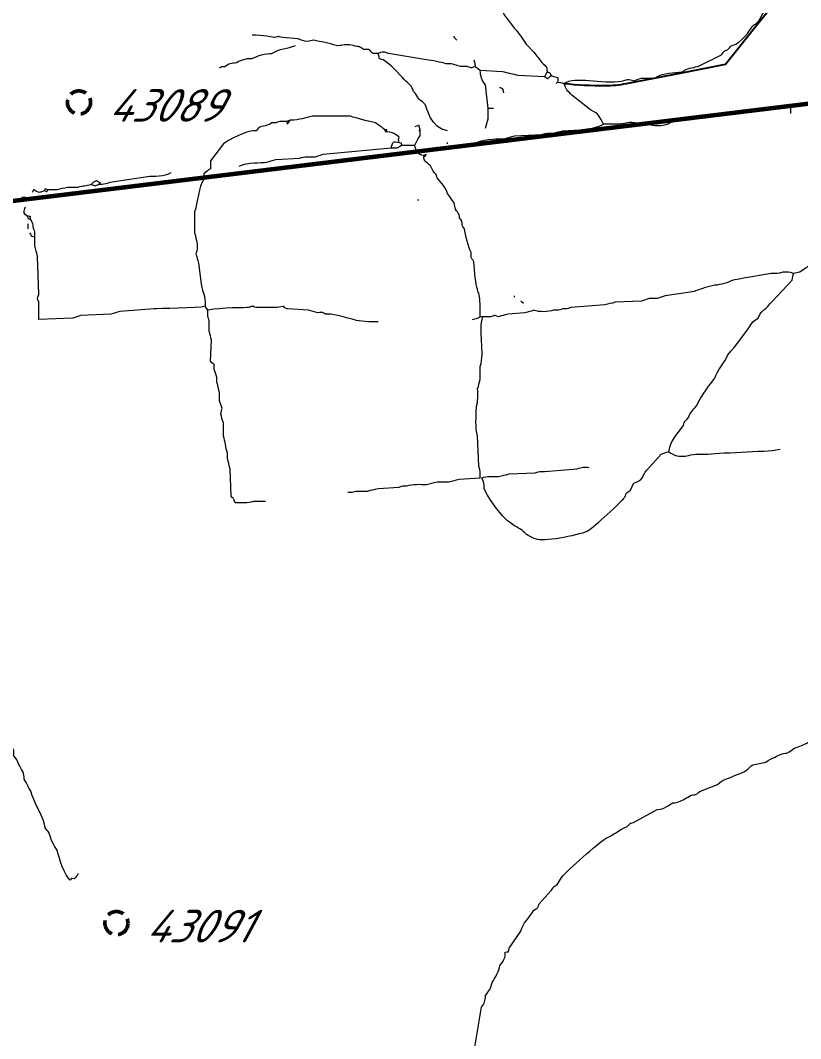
# Model space of a CAD drawing. Header units: centimetres. Extents: x -1591 to 2988, y -2086 to 1278.
# Drawn here: x 1667.7 to 1907.3, y -1788.9 to -1476.2 of the extents above; entities that cross this region are included whole.
import ezdxf

# ---------------------------------------------------------------- set-up
doc = ezdxf.new("R2010")
doc.units = ezdxf.units.CM
doc.header["$MEASUREMENT"] = 0
doc.linetypes.add('DASHED', pattern=[7, 5, -2, 0])
for name, color, linetype in [('layer 1', 7, 'Continuous'), ('Lines', 10, 'Continuous'), ('Свердловини', 90, 'Continuous')]:
    doc.layers.add(name, color=color, linetype=linetype)
doc.styles.add('style1', font='isocpeur_0.ttf', dxfattribs={"oblique": 15, "height": 10})

msp = doc.modelspace()

# ---------------------------------------------------------------- linework, layer by layer
at = {"layer": 'layer 1'}
msp.add_lwpolyline([(1834.649, -1495.577, 0.0251698), (1847.204, -1496.209, 0.0480475), (1853.77, -1495.577), (1870.814, -1492.263), (1884.217, -1489.657), (1893.122, -1478.495), (1900.001, -1469.872, 0.0579221), (1901.272, -1467.834, 0.0244152), (1903.449, -1462.585)], format="xyb", dxfattribs=at)
at = {"layer": 'layer 1', "lineweight": 20}
for points, knots in [([(1813.728, -1469.828), (1814.35, -1472.795), (1814.978, -1471.725), (1815.74, -1473.046), (1815.74, -1473.046), (1816.124, -1474.493), (1816.122, -1474.199), (1816.947, -1475.46), (1816.947, -1475.46), (1816.947, -1475.46), (1819.432, -1478.642), (1819.432, -1478.642), (1819.432, -1478.642), (1820.818, -1480.257), (1821.866, -1481.8), (1822.982, -1483.507), (1822.982, -1483.507), (1822.982, -1483.507), (1825.396, -1485.921), (1825.396, -1485.921), (1825.396, -1485.921), (1826.175, -1487.074), (1827.03, -1487.986), (1827.81, -1489.14), (1827.81, -1489.14), (1829.404, -1490.769), (1829.22, -1489.934), (1829.419, -1491.956), (1829.419, -1491.956), (1830.583, -1492.56), (1830.022, -1492), (1830.626, -1493.163), (1830.626, -1493.163), (1832.829, -1493.926), (1832.84, -1493.215), (1832.638, -1495.175), (1832.638, -1495.175), (1833.962, -1495.279), (1833.411, -1495.167), (1834.649, -1495.577), (1834.649, -1495.577), (1838.155, -1493.079), (1845.682, -1495.97), (1852.755, -1494.772), (1852.755, -1494.772), (1854.491, -1494.209), (1854.264, -1494.109), (1855.973, -1494.772), (1855.973, -1494.772), (1856.92, -1494.384), (1857.415, -1494.283), (1858.387, -1493.968), (1858.387, -1493.968), (1858.387, -1493.968), (1862.411, -1493.968), (1862.411, -1493.968), (1862.411, -1493.968), (1862.708, -1493.888), (1863.667, -1492.86), (1866.836, -1492.358), (1866.836, -1492.358), (1866.836, -1492.358), (1870.86, -1491.956), (1870.86, -1491.956), (1870.86, -1491.956), (1872.622, -1490.939), (1873.686, -1490.725), (1875.688, -1490.347), (1875.688, -1490.347), (1875.688, -1490.347), (1882.93, -1486.726), (1882.93, -1486.726), (1882.93, -1486.726), (1883.883, -1485.454), (1883.55, -1485.809), (1884.941, -1485.116), (1884.941, -1485.116), (1886.372, -1483.717), (1885.636, -1484.001), (1887.355, -1483.507), (1887.355, -1483.507), (1889.868, -1482.217), (1892.57, -1477.867), (1892.572, -1477.865), (1892.572, -1477.865), (1893.315, -1477.143), (1893.892, -1477.612), (1895.402, -1474.656), (1895.402, -1474.656), (1896.929, -1471.52), (1901.641, -1467.044), (1902.242, -1464.195)], [0, 0, 0, 0, 0.0416667, 0.0416667, 0.0416667, 0.0416667, 0.0833333, 0.0833333, 0.0833333, 0.0833333, 0.125, 0.125, 0.125, 0.125, 0.1666667, 0.1666667, 0.1666667, 0.1666667, 0.2083333, 0.2083333, 0.2083333, 0.2083333, 0.25, 0.25, 0.25, 0.25, 0.2916667, 0.2916667, 0.2916667, 0.2916667, 0.3333333, 0.3333333, 0.3333333, 0.3333333, 0.375, 0.375, 0.375, 0.375, 0.4166667, 0.4166667, 0.4166667, 0.4166667, 0.4583333, 0.4583333, 0.4583333, 0.4583333, 0.5, 0.5, 0.5, 0.5, 0.5416667, 0.5416667, 0.5416667, 0.5416667, 0.5833333, 0.5833333, 0.5833333, 0.5833333, 0.625, 0.625, 0.625, 0.625, 0.6666667, 0.6666667, 0.6666667, 0.6666667, 0.7083333, 0.7083333, 0.7083333, 0.7083333, 0.75, 0.75, 0.75, 0.75, 0.7916667, 0.7916667, 0.7916667, 0.7916667, 0.8333333, 0.8333333, 0.8333333, 0.8333333, 0.875, 0.875, 0.875, 0.875, 0.9166667, 0.9166667, 0.9166667, 0.9166667, 1, 1, 1, 1]), ([(1806.888, -1488.335), (1807.299, -1489.573), (1807.187, -1489.022), (1807.291, -1490.347), (1807.291, -1490.347), (1805.656, -1490.946), (1806.681, -1490.932), (1804.877, -1490.347), (1804.877, -1490.347), (1804.877, -1490.347), (1802.865, -1490.347), (1802.865, -1490.347), (1802.865, -1490.347), (1801.864, -1490.022), (1801.05, -1489.867), (1800.049, -1489.542), (1800.049, -1489.542), (1800.049, -1489.542), (1798.439, -1489.542), (1798.439, -1489.542), (1798.439, -1489.542), (1797.047, -1489.091), (1793.914, -1488.451), (1792.404, -1488.335), (1792.404, -1488.335), (1792.404, -1488.335), (1780.736, -1486.323), (1780.736, -1486.323), (1780.736, -1486.323), (1779.665, -1486.137), (1779.769, -1485.577), (1777.518, -1486.323), (1777.518, -1486.323), (1777.518, -1486.323), (1775.908, -1486.323), (1775.908, -1486.323), (1775.908, -1486.323), (1774.19, -1484.774), (1775.347, -1485.165), (1773.092, -1485.116), (1773.092, -1485.116), (1771.312, -1483.848), (1771.902, -1484.567), (1769.873, -1483.909), (1769.873, -1483.909), (1766.32, -1483.308), (1766.476, -1484.199), (1764.643, -1483.909), (1764.643, -1483.909), (1762.493, -1483.212), (1760.069, -1482.728), (1757.803, -1482.3), (1757.803, -1482.3), (1757, -1482.455), (1756.595, -1482.551), (1755.792, -1482.702), (1755.792, -1482.702), (1754.65, -1482.487), (1754.032, -1482.264), (1752.975, -1481.898), (1752.975, -1481.898), (1752.975, -1481.898), (1748.147, -1481.495), (1748.147, -1481.495), (1748.147, -1481.495), (1746.41, -1480.97), (1747.47, -1480.97), (1745.733, -1481.495), (1745.733, -1481.495), (1745.724, -1481.495), (1741.81, -1480.691), (1738.894, -1480.691)], [0, 0, 0, 0, 0.0526316, 0.0526316, 0.0526316, 0.0526316, 0.1052632, 0.1052632, 0.1052632, 0.1052632, 0.1578947, 0.1578947, 0.1578947, 0.1578947, 0.2105263, 0.2105263, 0.2105263, 0.2105263, 0.2631579, 0.2631579, 0.2631579, 0.2631579, 0.3157895, 0.3157895, 0.3157895, 0.3157895, 0.3684211, 0.3684211, 0.3684211, 0.3684211, 0.4210526, 0.4210526, 0.4210526, 0.4210526, 0.4736842, 0.4736842, 0.4736842, 0.4736842, 0.5263158, 0.5263158, 0.5263158, 0.5263158, 0.5789474, 0.5789474, 0.5789474, 0.5789474, 0.6315789, 0.6315789, 0.6315789, 0.631579, 0.6842105, 0.6842105, 0.6842105, 0.6842105, 0.7368421, 0.7368421, 0.7368421, 0.7368421, 0.7894737, 0.7894737, 0.7894737, 0.7894737, 0.8421053, 0.8421053, 0.8421053, 0.8421053, 0.8947368, 0.8947368, 0.8947368, 0.8947369, 1, 1, 1, 1]), ([(1728.835, -1490.749), (1729.703, -1490.375), (1728.944, -1490.347), (1730.444, -1490.347), (1730.444, -1490.347), (1731.819, -1489.368), (1732.325, -1489.273), (1734.065, -1489.14), (1734.065, -1489.14), (1735.648, -1488.227), (1735.649, -1488.463), (1737.284, -1487.933), (1737.284, -1487.933), (1737.284, -1487.933), (1738.894, -1487.933), (1738.894, -1487.933), (1738.894, -1487.933), (1740.548, -1486.978), (1742.901, -1486.368), (1744.929, -1486.323), (1744.929, -1486.323), (1747.133, -1484.753), (1749.698, -1484.923), (1752.171, -1483.909)], [0, 0, 0, 0, 0.1428571, 0.1428571, 0.1428571, 0.1428572, 0.2857143, 0.2857143, 0.2857143, 0.2857143, 0.4285714, 0.4285714, 0.4285714, 0.4285714, 0.5714286, 0.5714286, 0.5714286, 0.5714286, 0.7142857, 0.7142857, 0.7142857, 0.7142857, 1, 1, 1, 1]), ([(1798.842, -1510.061), (1793.625, -1509.547), (1792.418, -1502.651), (1792.002, -1502.014), (1792.002, -1502.014), (1791.057, -1501.144), (1790.966, -1501.065), (1789.99, -1500.405), (1789.99, -1500.405), (1789.377, -1499.145), (1789.436, -1499.162), (1788.381, -1497.991), (1788.381, -1497.991), (1787.851, -1496.149), (1787.011, -1495.817), (1785.564, -1494.37), (1785.564, -1494.37), (1784.007, -1492.482), (1780.863, -1489.346), (1779.127, -1488.335), (1779.127, -1488.335), (1777.425, -1487.792), (1778.254, -1488.452), (1777.518, -1486.323)], [0, 0, 0, 0, 0.1428571, 0.1428571, 0.1428571, 0.1428572, 0.2857143, 0.2857143, 0.2857143, 0.2857143, 0.4285714, 0.4285714, 0.4285714, 0.4285714, 0.5714286, 0.5714286, 0.5714286, 0.5714286, 0.7142857, 0.7142857, 0.7142857, 0.7142857, 1, 1, 1, 1]), ([(1829.419, -1491.956), (1829.208, -1492.363), (1828.826, -1493.158), (1828.614, -1493.565), (1828.614, -1493.565), (1828.614, -1493.565), (1820.568, -1493.163), (1820.568, -1493.163), (1820.568, -1493.163), (1818.989, -1492.651), (1817.382, -1492.489), (1815.74, -1491.956), (1815.74, -1491.956), (1815.74, -1491.956), (1808.9, -1491.554), (1808.9, -1491.554), (1808.9, -1491.554), (1808.17, -1491.089), (1807.996, -1490.942), (1807.291, -1490.347)], [0, 0, 0, 0, 0.1666667, 0.1666667, 0.1666667, 0.1666667, 0.3333333, 0.3333333, 0.3333333, 0.3333333, 0.5, 0.5, 0.5, 0.5, 0.6666667, 0.6666667, 0.6666667, 0.6666667, 1, 1, 1, 1]), ([(1812.923, -1503.221), (1812.923, -1503.221), (1811.314, -1503.221), (1811.314, -1503.221), (1811.314, -1503.221), (1811.314, -1503.221), (1810.509, -1495.979), (1810.509, -1495.979), (1810.509, -1495.979), (1809.39, -1494.456), (1808.943, -1493.519), (1808.9, -1491.554)], [0, 0, 0, 0, 0.25, 0.25, 0.25, 0.25, 0.5, 0.5, 0.5, 0.5, 1, 1, 1, 1]), ([(1867.239, -1506.842), (1867.239, -1506.842), (1867.239, -1507.647), (1867.239, -1507.647), (1867.239, -1507.647), (1863.867, -1510.049), (1857.965, -1507.014), (1853.962, -1507.647), (1853.962, -1507.647), (1851.837, -1508.336), (1849.109, -1508.049), (1846.72, -1508.049), (1846.72, -1508.049), (1845.469, -1505.613), (1845.584, -1505.114), (1842.696, -1503.624), (1842.696, -1503.624), (1842.696, -1503.624), (1837.063, -1499.198), (1837.063, -1499.198), (1837.063, -1499.198), (1835.659, -1497.763), (1835.142, -1497.43), (1834.649, -1495.577)], [0, 0, 0, 0, 0.1428571, 0.1428571, 0.1428571, 0.1428572, 0.2857143, 0.2857143, 0.2857143, 0.2857143, 0.4285714, 0.4285714, 0.4285714, 0.4285714, 0.5714286, 0.5714286, 0.5714286, 0.5714286, 0.7142857, 0.7142857, 0.7142857, 0.7142857, 1, 1, 1, 1]), ([(1810.509, -1509.256), (1810.834, -1508.255), (1810.989, -1507.442), (1811.314, -1506.44), (1811.314, -1506.44), (1811.314, -1506.44), (1811.314, -1503.221), (1811.314, -1503.221)], [0, 0, 0, 0, 0.3333333, 0.3333333, 0.3333333, 0.3333333, 1, 1, 1, 1]), ([(1779.529, -1509.659), (1779.917, -1510.685), (1779.308, -1510.076), (1780.334, -1510.463), (1780.334, -1510.463), (1779.947, -1509.438), (1780.556, -1510.046), (1779.529, -1509.659), (1779.529, -1509.659), (1778.388, -1508.758), (1777.854, -1508.548), (1776.713, -1507.647), (1776.713, -1507.647), (1774.68, -1507.263), (1771.057, -1506.28), (1769.069, -1505.635), (1769.069, -1505.635), (1769.069, -1505.635), (1757.401, -1505.635), (1757.401, -1505.635), (1757.401, -1505.635), (1754.876, -1506.035), (1753.647, -1506.842), (1750.561, -1506.842), (1750.561, -1506.842), (1750.561, -1506.842), (1749.354, -1507.245), (1749.354, -1507.245), (1749.354, -1507.245), (1749.354, -1507.245), (1747.343, -1507.245), (1747.343, -1507.245), (1747.343, -1507.245), (1745.922, -1507.705), (1746.511, -1507.613), (1744.929, -1507.647), (1744.929, -1507.647), (1742.687, -1509.244), (1741.778, -1507.898), (1740.101, -1510.061), (1740.101, -1510.061), (1740.101, -1510.061), (1739.296, -1510.061), (1739.296, -1510.061), (1739.296, -1510.061), (1737.378, -1510.208), (1731.518, -1512.788), (1730.042, -1514.084), (1730.042, -1514.084), (1730.042, -1514.084), (1726.019, -1519.315), (1726.019, -1519.315), (1726.019, -1519.315), (1726.019, -1519.315), (1726.019, -1521.729), (1726.019, -1521.729), (1726.019, -1521.729), (1725.038, -1522.384), (1724.95, -1522.468), (1724.007, -1523.338), (1724.007, -1523.338), (1724.007, -1523.338), (1724.007, -1524.948), (1724.007, -1524.948), (1724.007, -1524.948), (1722.391, -1527.216), (1722.111, -1532.169), (1721.191, -1535.006), (1721.191, -1535.006), (1721.191, -1535.006), (1721.191, -1541.443), (1721.191, -1541.443), (1721.191, -1541.443), (1721.596, -1542.693), (1721.59, -1543.413), (1721.995, -1544.662), (1721.995, -1544.662), (1721.995, -1546.404), (1722.191, -1546.34), (1721.593, -1547.881), (1721.593, -1547.881), (1722.049, -1549.056), (1722.007, -1549.493), (1722.398, -1550.697), (1722.398, -1550.697), (1722.398, -1550.697), (1723.202, -1557.134), (1723.202, -1557.134), (1723.202, -1557.134), (1723.756, -1560.274), (1724.409, -1560.145), (1724.409, -1563.974), (1724.409, -1563.974), (1722.247, -1564.676), (1709.774, -1564.612), (1708.718, -1564.779), (1708.718, -1564.779), (1708.718, -1564.779), (1698.258, -1565.584), (1698.258, -1565.584), (1698.258, -1565.584), (1697.256, -1565.908), (1696.442, -1566.064), (1695.441, -1566.388), (1695.441, -1566.388), (1695.441, -1566.388), (1686.187, -1566.791), (1686.187, -1566.791), (1686.187, -1566.791), (1685.382, -1567.069), (1684.579, -1567.316), (1683.773, -1567.595), (1683.773, -1567.595), (1683.773, -1567.595), (1673.313, -1567.998), (1673.313, -1567.998), (1673.313, -1567.998), (1673.313, -1567.998), (1673.313, -1562.767), (1673.313, -1562.767), (1673.313, -1562.767), (1672.787, -1561.03), (1672.787, -1562.09), (1673.313, -1560.353), (1673.313, -1560.353), (1673.313, -1560.353), (1672.91, -1548.685), (1672.91, -1548.685), (1672.91, -1548.685), (1672.378, -1545.314), (1672.106, -1547.684), (1672.106, -1542.65)], [0, 0, 0, 0, 0.0294118, 0.0294118, 0.0294118, 0.0294118, 0.0588235, 0.0588235, 0.0588235, 0.0588235, 0.0882353, 0.0882353, 0.0882353, 0.0882353, 0.1176471, 0.1176471, 0.1176471, 0.1176471, 0.1470588, 0.1470588, 0.1470588, 0.1470588, 0.1764706, 0.1764706, 0.1764706, 0.1764706, 0.2058824, 0.2058824, 0.2058824, 0.2058824, 0.2352941, 0.2352941, 0.2352941, 0.2352941, 0.2647059, 0.2647059, 0.2647059, 0.2647059, 0.2941176, 0.2941176, 0.2941176, 0.2941177, 0.3235294, 0.3235294, 0.3235294, 0.3235294, 0.3529412, 0.3529412, 0.3529412, 0.3529412, 0.3823529, 0.3823529, 0.3823529, 0.382353, 0.4117647, 0.4117647, 0.4117647, 0.4117647, 0.4411765, 0.4411765, 0.4411765, 0.4411765, 0.4705882, 0.4705882, 0.4705882, 0.4705882, 0.5, 0.5, 0.5, 0.5, 0.5294118, 0.5294118, 0.5294118, 0.5294118, 0.5588235, 0.5588235, 0.5588235, 0.5588235, 0.5882353, 0.5882353, 0.5882353, 0.5882353, 0.6176471, 0.6176471, 0.6176471, 0.6176471, 0.6470588, 0.6470588, 0.6470588, 0.6470588, 0.6764706, 0.6764706, 0.6764706, 0.6764706, 0.7058824, 0.7058824, 0.7058824, 0.7058824, 0.7352941, 0.7352941, 0.7352941, 0.7352941, 0.7647059, 0.7647059, 0.7647059, 0.7647059, 0.7941176, 0.7941176, 0.7941176, 0.7941177, 0.8235294, 0.8235294, 0.8235294, 0.8235294, 0.8529412, 0.8529412, 0.8529412, 0.8529412, 0.8823529, 0.8823529, 0.8823529, 0.882353, 0.9117647, 0.9117647, 0.9117647, 0.9117647, 0.9411765, 0.9411765, 0.9411765, 0.9411765, 1, 1, 1, 1]), ([(1734.87, -1520.924), (1737.596, -1519.628), (1741.311, -1520.035), (1743.319, -1519.717), (1743.319, -1519.717), (1744.32, -1519.393), (1745.134, -1519.237), (1746.136, -1518.913), (1746.136, -1518.913), (1746.136, -1518.913), (1753.378, -1518.51), (1753.378, -1518.51), (1753.378, -1518.51), (1755.212, -1517.916), (1756.185, -1518.108), (1758.206, -1518.108), (1758.206, -1518.108), (1759.011, -1517.829), (1759.814, -1517.582), (1760.62, -1517.303), (1760.62, -1517.303), (1760.62, -1517.303), (1781.541, -1515.292), (1781.541, -1515.292), (1781.541, -1515.292), (1782.134, -1513.231), (1782.132, -1513.271), (1783.955, -1513.682), (1783.955, -1513.682), (1784.981, -1514.07), (1784.372, -1513.461), (1784.76, -1514.487), (1784.76, -1514.487), (1784.76, -1514.487), (1788.783, -1514.487), (1788.783, -1514.487), (1788.783, -1514.487), (1789.406, -1513.274), (1789.554, -1512.812), (1790.393, -1511.67), (1790.393, -1511.67), (1790.476, -1510.616), (1790.435, -1510.317), (1790.393, -1509.659), (1790.393, -1509.659), (1789.806, -1507.865), (1790.632, -1508.428), (1788.783, -1508.854)], [0, 0, 0, 0, 0.0769231, 0.0769231, 0.0769231, 0.0769231, 0.1538462, 0.1538462, 0.1538462, 0.1538462, 0.2307692, 0.2307692, 0.2307692, 0.2307692, 0.3076923, 0.3076923, 0.3076923, 0.3076923, 0.3846154, 0.3846154, 0.3846154, 0.3846154, 0.4615385, 0.4615385, 0.4615385, 0.4615385, 0.5384615, 0.5384615, 0.5384615, 0.5384615, 0.6153846, 0.6153846, 0.6153846, 0.6153846, 0.6923077, 0.6923077, 0.6923077, 0.6923077, 0.7692308, 0.7692308, 0.7692308, 0.7692308, 0.8461538, 0.8461538, 0.8461538, 0.8461539, 1, 1, 1, 1]), ([(1807.693, -1513.682), (1810.634, -1512.284), (1814.685, -1512.769), (1816.544, -1512.475), (1816.544, -1512.475), (1817.545, -1512.151), (1818.36, -1511.995), (1819.361, -1511.67), (1819.361, -1511.67), (1819.361, -1511.67), (1827.81, -1511.268), (1827.81, -1511.268), (1827.81, -1511.268), (1829.48, -1510.727), (1829.603, -1510.866), (1831.431, -1510.866), (1831.431, -1510.866), (1832.432, -1510.541), (1833.246, -1510.386), (1834.247, -1510.061), (1834.247, -1510.061), (1834.247, -1510.061), (1841.087, -1509.659), (1841.087, -1509.659), (1841.087, -1509.659), (1842.793, -1509.389), (1845.218, -1508.916), (1846.72, -1508.049)], [0, 0, 0, 0, 0.125, 0.125, 0.125, 0.125, 0.25, 0.25, 0.25, 0.25, 0.375, 0.375, 0.375, 0.375, 0.5, 0.5, 0.5, 0.5, 0.625, 0.625, 0.625, 0.625, 0.75, 0.75, 0.75, 0.75, 1, 1, 1, 1]), ([(1783.955, -1513.682), (1783.705, -1512.225), (1783.743, -1513.567), (1783.955, -1512.073), (1783.955, -1512.073), (1782.472, -1510.902), (1782.254, -1510.611), (1780.334, -1510.463)], [0, 0, 0, 0, 0.3333333, 0.3333333, 0.3333333, 0.3333333, 1, 1, 1, 1]), ([(1962.19, -1532.592), (1962.19, -1532.592), (1960.617, -1533.468), (1960.617, -1533.468), (1960.617, -1533.468), (1959.638, -1534.34), (1959.901, -1534.043), (1958.971, -1534.604), (1958.971, -1534.604), (1957.509, -1536.601), (1956.694, -1536.076), (1955.35, -1538.225), (1955.35, -1538.225), (1953.792, -1538.684), (1954.911, -1537.819), (1953.741, -1539.432), (1953.741, -1539.432), (1953.741, -1539.432), (1952.132, -1539.432), (1952.132, -1539.432), (1952.132, -1539.432), (1948.32, -1536.423), (1943.05, -1536.77), (1942.073, -1536.615), (1942.073, -1536.615), (1936.376, -1535.715), (1939.331, -1536.306), (1934.831, -1537.018), (1934.831, -1537.018), (1934.831, -1537.018), (1933.222, -1537.018), (1933.222, -1537.018), (1933.222, -1537.018), (1929.914, -1538.09), (1928.169, -1537.873), (1925.175, -1540.236), (1925.175, -1540.236), (1923.88, -1540.581), (1924.056, -1540.697), (1922.761, -1541.041), (1922.761, -1541.041), (1921.16, -1542.484), (1920.995, -1542.309), (1919.14, -1543.053), (1919.14, -1543.053), (1917.652, -1544.427), (1916.321, -1545.221), (1914.714, -1546.271), (1914.714, -1546.271), (1913.843, -1547.217), (1913.765, -1547.307), (1913.105, -1548.283), (1913.105, -1548.283), (1911.326, -1548.806), (1912.189, -1548.306), (1911.093, -1549.892), (1911.093, -1549.892), (1909.5, -1550.948), (1910.24, -1550.115), (1909.484, -1551.904), (1909.484, -1551.904), (1908.415, -1552.544), (1908.109, -1552.694), (1907.07, -1553.513), (1907.07, -1553.513), (1906.266, -1553.669), (1905.862, -1553.764), (1905.058, -1553.916), (1905.058, -1553.916), (1903.518, -1553.318), (1903.582, -1553.513), (1901.84, -1553.513), (1901.84, -1553.513), (1900.17, -1554.055), (1900.047, -1553.916), (1898.219, -1553.916), (1898.219, -1553.916), (1898.219, -1553.916), (1886.551, -1555.927), (1886.551, -1555.927), (1886.551, -1555.927), (1885.065, -1556.69), (1882.653, -1557.404), (1880.918, -1557.537), (1880.918, -1557.537), (1880.918, -1557.537), (1877.699, -1558.341), (1877.699, -1558.341), (1877.699, -1558.341), (1876.496, -1558.758), (1875.282, -1559.132), (1874.078, -1559.548), (1874.078, -1559.548), (1874.078, -1559.548), (1865.629, -1560.755), (1865.629, -1560.755), (1865.629, -1560.755), (1864.824, -1561.034), (1864.021, -1561.281), (1863.215, -1561.56), (1863.215, -1561.56), (1863.215, -1561.56), (1860.801, -1561.56), (1860.801, -1561.56), (1860.801, -1561.56), (1859.996, -1561.839), (1859.193, -1562.086), (1858.387, -1562.365), (1858.387, -1562.365), (1858.387, -1562.365), (1850.341, -1562.767), (1850.341, -1562.767), (1850.341, -1562.767), (1849.091, -1563.172), (1848.371, -1563.167), (1847.122, -1563.572), (1847.122, -1563.572), (1847.122, -1563.572), (1836.661, -1564.376), (1836.661, -1564.376), (1836.661, -1564.376), (1835.241, -1564.837), (1835.829, -1564.744), (1834.247, -1564.779), (1834.247, -1564.779), (1832.756, -1565.262), (1833.096, -1565.181), (1831.431, -1565.181), (1831.431, -1565.181), (1829.683, -1565.748), (1827.136, -1565.857), (1825.396, -1565.181), (1825.396, -1565.181), (1824.221, -1565.637), (1823.784, -1565.596), (1822.579, -1565.986), (1822.579, -1565.986), (1822.579, -1565.986), (1817.349, -1566.388), (1817.349, -1566.388), (1817.349, -1566.388), (1816.145, -1566.779), (1815.708, -1566.737), (1814.533, -1567.193), (1814.533, -1567.193), (1812.796, -1566.668), (1813.856, -1566.668), (1812.119, -1567.193), (1812.119, -1567.193), (1812.119, -1567.193), (1809.705, -1567.193), (1809.705, -1567.193), (1809.705, -1567.193), (1809.705, -1567.193), (1808.9, -1567.193), (1808.9, -1567.193), (1808.9, -1567.193), (1808.9, -1557.85), (1808.417, -1562.25), (1807.291, -1555.123), (1807.291, -1555.123), (1807.291, -1555.123), (1806.888, -1550.295), (1806.888, -1550.295), (1806.888, -1550.295), (1805.911, -1548.601), (1806.128, -1549.495), (1806.084, -1547.478), (1806.084, -1547.478), (1805.315, -1546.146), (1804.196, -1541.847), (1804.072, -1540.236), (1804.072, -1540.236), (1803.17, -1538.674), (1803.404, -1539.604), (1803.267, -1537.822), (1803.267, -1537.822), (1802.071, -1536.18), (1802.669, -1537.906), (1802.463, -1535.811), (1802.463, -1535.811), (1801.975, -1535.049), (1801.844, -1534.93), (1801.256, -1534.201), (1801.256, -1534.201), (1801.1, -1533.398), (1801.005, -1532.993), (1800.853, -1532.19), (1800.853, -1532.19), (1799.953, -1531.049), (1799.742, -1530.514), (1798.842, -1529.373), (1798.842, -1529.373), (1798.331, -1527.597), (1796.94, -1525.973), (1795.623, -1524.545), (1795.623, -1524.545), (1795.183, -1522.925), (1795.739, -1524.002), (1794.416, -1522.534), (1794.416, -1522.534), (1794.416, -1522.534), (1793.667, -1520.896), (1793.667, -1520.896), (1793.667, -1520.896), (1792.213, -1519.526), (1791.407, -1519.278), (1791.6, -1518.108), (1791.6, -1518.108), (1791.6, -1518.108), (1791.6, -1517.706), (1791.6, -1517.706), (1791.6, -1517.706), (1789.61, -1517.505), (1789.188, -1516.407), (1788.783, -1514.487)], [0, 0, 0, 0, 0.0181818, 0.0181818, 0.0181818, 0.0181818, 0.0363636, 0.0363636, 0.0363636, 0.0363636, 0.0545455, 0.0545455, 0.0545455, 0.0545455, 0.0727273, 0.0727273, 0.0727273, 0.0727273, 0.0909091, 0.0909091, 0.0909091, 0.0909091, 0.1090909, 0.1090909, 0.1090909, 0.1090909, 0.1272727, 0.1272727, 0.1272727, 0.1272727, 0.1454545, 0.1454545, 0.1454545, 0.1454546, 0.1636364, 0.1636364, 0.1636364, 0.1636364, 0.1818182, 0.1818182, 0.1818182, 0.1818182, 0.2, 0.2, 0.2, 0.2, 0.2181818, 0.2181818, 0.2181818, 0.2181818, 0.2363636, 0.2363636, 0.2363636, 0.2363636, 0.2545455, 0.2545455, 0.2545455, 0.2545455, 0.2727273, 0.2727273, 0.2727273, 0.2727273, 0.2909091, 0.2909091, 0.2909091, 0.2909091, 0.3090909, 0.3090909, 0.3090909, 0.3090909, 0.3272727, 0.3272727, 0.3272727, 0.3272727, 0.3454545, 0.3454545, 0.3454545, 0.3454546, 0.3636364, 0.3636364, 0.3636364, 0.3636364, 0.3818182, 0.3818182, 0.3818182, 0.3818182, 0.4, 0.4, 0.4, 0.4, 0.4181818, 0.4181818, 0.4181818, 0.4181818, 0.4363636, 0.4363636, 0.4363636, 0.4363636, 0.4545455, 0.4545455, 0.4545455, 0.4545455, 0.4727273, 0.4727273, 0.4727273, 0.4727273, 0.4909091, 0.4909091, 0.4909091, 0.4909091, 0.5090909, 0.5090909, 0.5090909, 0.5090909, 0.5272727, 0.5272727, 0.5272727, 0.5272727, 0.5454545, 0.5454545, 0.5454545, 0.5454546, 0.5636364, 0.5636364, 0.5636364, 0.5636364, 0.5818182, 0.5818182, 0.5818182, 0.5818182, 0.6, 0.6, 0.6, 0.6, 0.6181818, 0.6181818, 0.6181818, 0.6181818, 0.6363636, 0.6363636, 0.6363636, 0.6363636, 0.6545455, 0.6545455, 0.6545455, 0.6545455, 0.6727273, 0.6727273, 0.6727273, 0.6727273, 0.6909091, 0.6909091, 0.6909091, 0.6909091, 0.7090909, 0.7090909, 0.7090909, 0.7090909, 0.7272727, 0.7272727, 0.7272727, 0.7272727, 0.7454545, 0.7454545, 0.7454545, 0.7454546, 0.7636364, 0.7636364, 0.7636364, 0.7636364, 0.7818182, 0.7818182, 0.7818182, 0.7818182, 0.8, 0.8, 0.8, 0.8, 0.8181818, 0.8181818, 0.8181818, 0.8181818, 0.8363636, 0.8363636, 0.8363636, 0.8363636, 0.8545455, 0.8545455, 0.8545455, 0.8545455, 0.8727273, 0.8727273, 0.8727273, 0.8727273, 0.8909091, 0.8909091, 0.8909091, 0.8909091, 0.9090909, 0.9090909, 0.9090909, 0.9090909, 0.9272727, 0.9272727, 0.9272727, 0.9272727, 0.9454545, 0.9454545, 0.9454545, 0.9454546, 0.9636364, 0.9636364, 0.9636364, 0.9636364, 1, 1, 1, 1]), ([(1671.301, -1528.971), (1672.399, -1527.87), (1670.944, -1527.807), (1673.313, -1528.971), (1673.313, -1528.971), (1674.177, -1528.79), (1674.005, -1528.873), (1674.922, -1528.569), (1674.922, -1528.569), (1675.7, -1527.539), (1674.789, -1527.889), (1676.129, -1528.166), (1676.129, -1528.166), (1676.129, -1528.166), (1678.945, -1528.166), (1678.945, -1528.166), (1678.945, -1528.166), (1680.195, -1527.761), (1680.915, -1527.767), (1682.164, -1527.362), (1682.164, -1527.362), (1682.164, -1527.362), (1685.383, -1527.362), (1685.383, -1527.362), (1685.383, -1527.362), (1687.064, -1526.816), (1687.725, -1527.102), (1689.406, -1526.557), (1689.406, -1526.557), (1690.345, -1525.618), (1690.039, -1525.906), (1691.016, -1525.35), (1691.016, -1525.35), (1693.296, -1526.648), (1691.648, -1525.788), (1691.82, -1526.557), (1691.82, -1526.557), (1693.079, -1526.46), (1694.699, -1526.124), (1695.844, -1525.752), (1695.844, -1525.752), (1695.844, -1525.752), (1706.707, -1524.143), (1706.707, -1524.143), (1706.707, -1524.143), (1708.325, -1523.887), (1712.164, -1524.208), (1713.949, -1522.936)], [0, 0, 0, 0, 0.0769231, 0.0769231, 0.0769231, 0.0769231, 0.1538462, 0.1538462, 0.1538462, 0.1538462, 0.2307692, 0.2307692, 0.2307692, 0.2307692, 0.3076923, 0.3076923, 0.3076923, 0.3076923, 0.3846154, 0.3846154, 0.3846154, 0.3846154, 0.4615385, 0.4615385, 0.4615385, 0.4615385, 0.5384615, 0.5384615, 0.5384615, 0.5384615, 0.6153846, 0.6153846, 0.6153846, 0.6153846, 0.6923077, 0.6923077, 0.6923077, 0.6923077, 0.7692308, 0.7692308, 0.7692308, 0.7692308, 0.8461538, 0.8461538, 0.8461538, 0.8461539, 1, 1, 1, 1]), ([(1669.692, -1536.213), (1670.296, -1537.377), (1669.735, -1536.816), (1670.899, -1537.42), (1670.899, -1537.42), (1670.392, -1535.699), (1671.412, -1536.72), (1669.692, -1536.213), (1669.692, -1536.213), (1668.46, -1535.155), (1668.627, -1535.103), (1669.289, -1533.397)], [0, 0, 0, 0, 0.25, 0.25, 0.25, 0.25, 0.5, 0.5, 0.5, 0.5, 1, 1, 1, 1]), ([(1670.496, -1541.443), (1671.37, -1542.778), (1670.615, -1542.245), (1672.106, -1542.65), (1672.106, -1542.65), (1672.106, -1542.65), (1672.106, -1541.041), (1672.106, -1541.041), (1672.106, -1541.041), (1671.157, -1538.866), (1672.111, -1539.782), (1670.899, -1537.42)], [0, 0, 0, 0, 0.25, 0.25, 0.25, 0.25, 0.5, 0.5, 0.5, 0.5, 1, 1, 1, 1]), ([(1855.973, -1618.29), (1855.973, -1618.29), (1855.973, -1618.29), (1855.973, -1618.29), (1855.973, -1618.29), (1859.29, -1617.388), (1858.504, -1615.985), (1859.997, -1614.266), (1859.997, -1614.266), (1859.997, -1614.266), (1864.422, -1609.438), (1864.422, -1609.438), (1864.422, -1609.438), (1865.522, -1608.997), (1865.634, -1608.887), (1866.836, -1608.633), (1866.836, -1608.633), (1867.125, -1604.878), (1870.61, -1601.837), (1871.262, -1600.587), (1871.262, -1600.587), (1871.757, -1598.867), (1871.472, -1599.603), (1872.871, -1598.173), (1872.871, -1598.173), (1873.319, -1596.618), (1874.219, -1595.866), (1875.285, -1594.552), (1875.285, -1594.552), (1878.266, -1588.837), (1880.39, -1587.041), (1880.918, -1586.103), (1880.918, -1586.103), (1881.524, -1583.997), (1883.968, -1581.288), (1884.941, -1578.861), (1884.941, -1578.861), (1887.334, -1576.269), (1890.689, -1571.703), (1892.586, -1568.802), (1892.586, -1568.802), (1893.309, -1568.231), (1893.46, -1568.087), (1894.195, -1567.595), (1894.195, -1567.595), (1894.342, -1567.339), (1894.854, -1566.265), (1895, -1565.986), (1895, -1565.986), (1895.045, -1565.936), (1896.466, -1564.919), (1898.621, -1562.365), (1898.621, -1562.365), (1898.621, -1562.365), (1904.656, -1555.927), (1904.656, -1555.927), (1904.656, -1555.927), (1904.811, -1555.124), (1904.907, -1554.719), (1905.058, -1553.916)], [0, 0, 0, 0, 0.0625, 0.0625, 0.0625, 0.0625, 0.125, 0.125, 0.125, 0.125, 0.1875, 0.1875, 0.1875, 0.1875, 0.25, 0.25, 0.25, 0.25, 0.3125, 0.3125, 0.3125, 0.3125, 0.375, 0.375, 0.375, 0.375, 0.4375, 0.4375, 0.4375, 0.4375, 0.5, 0.5, 0.5, 0.5, 0.5625, 0.5625, 0.5625, 0.5625, 0.625, 0.625, 0.625, 0.625, 0.6875, 0.6875, 0.6875, 0.6875, 0.75, 0.75, 0.75, 0.75, 0.8125, 0.8125, 0.8125, 0.8125, 0.875, 0.875, 0.875, 0.875, 1, 1, 1, 1]), ([(1777.518, -1568.802), (1769.025, -1568.802), (1769.504, -1567.411), (1763.034, -1566.388), (1763.034, -1566.388), (1763.034, -1566.388), (1761.424, -1566.388), (1761.424, -1566.388), (1761.424, -1566.388), (1759.571, -1565.58), (1760.943, -1565.811), (1759.01, -1565.986), (1759.01, -1565.986), (1758.009, -1565.661), (1757.195, -1565.506), (1756.194, -1565.181), (1756.194, -1565.181), (1756.194, -1565.181), (1749.757, -1564.779), (1749.757, -1564.779), (1749.757, -1564.779), (1747.018, -1564.054), (1750.71, -1563.703), (1746.538, -1564.376), (1746.538, -1564.376), (1746.538, -1564.376), (1740.101, -1564.376), (1740.101, -1564.376), (1740.101, -1564.376), (1738.363, -1563.851), (1739.424, -1563.851), (1737.686, -1564.376), (1737.686, -1564.376), (1737.194, -1564.449), (1729.427, -1564.367), (1725.214, -1565.181), (1725.214, -1565.181), (1725.214, -1565.181), (1724.409, -1563.974), (1724.409, -1563.974)], [0, 0, 0, 0, 0.0909091, 0.0909091, 0.0909091, 0.0909091, 0.1818182, 0.1818182, 0.1818182, 0.1818182, 0.2727273, 0.2727273, 0.2727273, 0.2727273, 0.3636364, 0.3636364, 0.3636364, 0.3636364, 0.4545455, 0.4545455, 0.4545455, 0.4545455, 0.5454545, 0.5454545, 0.5454545, 0.5454546, 0.6363636, 0.6363636, 0.6363636, 0.6363636, 0.7272727, 0.7272727, 0.7272727, 0.7272727, 0.8181818, 0.8181818, 0.8181818, 0.8181818, 1, 1, 1, 1]), ([(1742.917, -1623.922), (1742.917, -1623.922), (1739.296, -1623.922), (1739.296, -1623.922), (1739.296, -1623.922), (1737.386, -1624.542), (1735.796, -1624.325), (1733.663, -1624.325), (1733.663, -1624.325), (1733.088, -1622.921), (1733.434, -1623.525), (1732.456, -1622.313), (1732.456, -1622.313), (1732.456, -1622.313), (1732.054, -1613.864), (1732.054, -1613.864), (1732.054, -1613.864), (1731.649, -1612.614), (1731.654, -1611.895), (1731.249, -1610.645), (1731.249, -1610.645), (1731.249, -1610.645), (1731.249, -1609.036), (1731.249, -1609.036), (1731.249, -1609.036), (1730.691, -1607.316), (1730.6, -1605.526), (1730.042, -1603.805), (1730.042, -1603.805), (1730.042, -1603.805), (1730.042, -1599.782), (1730.042, -1599.782), (1730.042, -1599.782), (1729.676, -1598.725), (1729.453, -1598.107), (1729.237, -1596.966), (1729.237, -1596.966), (1729.419, -1596.101), (1729.336, -1596.274), (1729.64, -1595.356), (1729.64, -1595.356), (1729.252, -1594.41), (1729.15, -1593.914), (1728.835, -1592.942), (1728.835, -1592.942), (1728.835, -1592.942), (1728.835, -1590.528), (1728.835, -1590.528), (1728.835, -1590.528), (1728.43, -1589.279), (1728.436, -1588.559), (1728.03, -1587.31), (1728.03, -1587.31), (1728.03, -1587.31), (1728.03, -1585.7), (1728.03, -1585.7), (1728.03, -1585.7), (1727.752, -1584.895), (1727.505, -1584.092), (1727.226, -1583.286), (1727.226, -1583.286), (1727.178, -1581.077), (1727.538, -1582.234), (1726.421, -1581.275), (1726.421, -1581.275), (1726.421, -1581.275), (1726.019, -1580.872), (1726.019, -1580.872), (1726.019, -1580.872), (1726.019, -1580.872), (1726.421, -1574.435), (1726.421, -1574.435), (1726.421, -1574.435), (1726.096, -1573.434), (1725.941, -1572.62), (1725.616, -1571.619), (1725.616, -1571.619), (1725.616, -1571.619), (1725.616, -1568.4), (1725.616, -1568.4), (1725.616, -1568.4), (1725.101, -1566.809), (1725.214, -1566.933), (1725.214, -1565.181)], [0, 0, 0, 0, 0.0454545, 0.0454545, 0.0454545, 0.0454546, 0.0909091, 0.0909091, 0.0909091, 0.0909091, 0.1363636, 0.1363636, 0.1363636, 0.1363636, 0.1818182, 0.1818182, 0.1818182, 0.1818182, 0.2272727, 0.2272727, 0.2272727, 0.2272727, 0.2727273, 0.2727273, 0.2727273, 0.2727273, 0.3181818, 0.3181818, 0.3181818, 0.3181818, 0.3636364, 0.3636364, 0.3636364, 0.3636364, 0.4090909, 0.4090909, 0.4090909, 0.4090909, 0.4545455, 0.4545455, 0.4545455, 0.4545455, 0.5, 0.5, 0.5, 0.5, 0.5454545, 0.5454545, 0.5454545, 0.5454546, 0.5909091, 0.5909091, 0.5909091, 0.5909091, 0.6363636, 0.6363636, 0.6363636, 0.6363636, 0.6818182, 0.6818182, 0.6818182, 0.6818182, 0.7272727, 0.7272727, 0.7272727, 0.7272727, 0.7727273, 0.7727273, 0.7727273, 0.7727273, 0.8181818, 0.8181818, 0.8181818, 0.8181818, 0.8636364, 0.8636364, 0.8636364, 0.8636364, 0.9090909, 0.9090909, 0.9090909, 0.9090909, 1, 1, 1, 1]), ([(1768.264, -1621.106), (1769.846, -1621.071), (1769.258, -1621.164), (1770.678, -1620.704), (1770.678, -1620.704), (1770.678, -1620.704), (1774.299, -1620.704), (1774.299, -1620.704), (1774.299, -1620.704), (1775.549, -1620.298), (1776.268, -1620.304), (1777.518, -1619.899), (1777.518, -1619.899), (1777.518, -1619.899), (1783.955, -1619.497), (1783.955, -1619.497), (1783.955, -1619.497), (1785.376, -1619.036), (1784.787, -1619.129), (1786.369, -1619.094), (1786.369, -1619.094), (1788.312, -1618.464), (1790.217, -1618.692), (1792.404, -1618.692), (1792.404, -1618.692), (1793.654, -1618.287), (1794.373, -1618.292), (1795.623, -1617.887), (1795.623, -1617.887), (1795.623, -1617.887), (1799.244, -1617.887), (1799.244, -1617.887), (1799.244, -1617.887), (1800.493, -1617.482), (1801.213, -1617.488), (1802.463, -1617.083), (1802.463, -1617.083), (1802.463, -1617.083), (1808.9, -1616.68), (1808.9, -1616.68), (1808.9, -1616.68), (1808.9, -1614.852), (1809.039, -1614.729), (1808.498, -1613.059), (1808.498, -1613.059), (1808.498, -1613.059), (1808.095, -1603.805), (1808.095, -1603.805), (1808.095, -1603.805), (1807.267, -1601.251), (1807.693, -1597.801), (1807.693, -1594.954), (1807.693, -1594.954), (1808.312, -1593.044), (1808.095, -1591.455), (1808.095, -1589.321), (1808.095, -1589.321), (1808.42, -1588.32), (1808.575, -1587.506), (1808.9, -1586.505), (1808.9, -1586.505), (1808.9, -1586.505), (1808.9, -1582.482), (1808.9, -1582.482), (1808.9, -1582.482), (1810.397, -1577.864), (1808.207, -1571.811), (1809.705, -1567.193)], [0, 0, 0, 0, 0.0555556, 0.0555556, 0.0555556, 0.0555556, 0.1111111, 0.1111111, 0.1111111, 0.1111111, 0.1666667, 0.1666667, 0.1666667, 0.1666667, 0.2222222, 0.2222222, 0.2222222, 0.2222222, 0.2777778, 0.2777778, 0.2777778, 0.2777778, 0.3333333, 0.3333333, 0.3333333, 0.3333333, 0.3888889, 0.3888889, 0.3888889, 0.3888889, 0.4444444, 0.4444444, 0.4444444, 0.4444445, 0.5, 0.5, 0.5, 0.5, 0.5555556, 0.5555556, 0.5555556, 0.5555556, 0.6111111, 0.6111111, 0.6111111, 0.6111111, 0.6666667, 0.6666667, 0.6666667, 0.6666667, 0.7222222, 0.7222222, 0.7222222, 0.7222222, 0.7777778, 0.7777778, 0.7777778, 0.7777778, 0.8333333, 0.8333333, 0.8333333, 0.8333333, 0.8888889, 0.8888889, 0.8888889, 0.8888889, 1, 1, 1, 1]), ([(1685.383, -1738.186), (1684.827, -1739.162), (1685.115, -1738.856), (1684.176, -1739.795), (1684.176, -1739.795), (1682.954, -1739.612), (1683.719, -1739.532), (1682.969, -1740.197), (1682.969, -1740.197), (1681.419, -1738.906), (1679.429, -1733.237), (1678.945, -1730.944), (1678.945, -1730.944), (1677.889, -1729.605), (1676.874, -1727.336), (1676.531, -1725.713), (1676.531, -1725.713), (1675.96, -1724.99), (1675.816, -1724.839), (1675.324, -1724.104), (1675.324, -1724.104), (1675.117, -1721.397), (1671.626, -1716.288), (1670.899, -1712.838), (1670.899, -1712.838), (1669.913, -1711.497), (1669.745, -1710.65), (1668.887, -1709.217), (1668.887, -1709.217), (1668.814, -1708.262), (1668.654, -1707.698), (1668.485, -1706.803), (1668.485, -1706.803), (1667.185, -1705.033), (1667.175, -1703.884), (1665.668, -1701.975), (1665.668, -1701.975), (1665.668, -1701.975), (1665.668, -1700.366), (1665.668, -1700.366), (1665.668, -1700.366), (1665.181, -1699.605), (1665.05, -1699.486), (1664.461, -1698.757), (1664.461, -1698.757), (1664.115, -1697.113), (1664.294, -1697.66), (1663.254, -1696.343), (1663.254, -1696.343), (1663.09, -1694.244), (1663.6, -1695.946), (1662.45, -1694.331), (1662.45, -1694.331), (1661.948, -1691.95), (1660.487, -1688.783), (1659.231, -1686.687), (1659.231, -1686.687), (1659.096, -1684.923), (1658.772, -1685.107), (1658.426, -1683.468), (1658.426, -1683.468), (1657.249, -1681.976), (1656.941, -1680.995), (1656.012, -1679.445), (1656.012, -1679.445), (1655.873, -1677.628), (1655.934, -1678.059), (1654.805, -1676.628), (1654.805, -1676.628), (1654.641, -1674.529), (1655.151, -1676.232), (1654.001, -1674.617), (1654.001, -1674.617), (1653.679, -1672.913), (1653.13, -1672.19), (1652.794, -1670.593), (1652.794, -1670.593), (1651.245, -1668.875), (1651.636, -1670.032), (1651.587, -1667.777), (1651.587, -1667.777), (1651.587, -1667.777), (1647.161, -1658.925), (1647.161, -1658.925), (1647.161, -1658.925), (1646.973, -1657.021), (1646.825, -1657.873), (1646.356, -1656.109), (1646.356, -1656.109), (1644.962, -1654.562), (1644.718, -1653.257), (1644.345, -1651.281), (1644.345, -1651.281), (1643.149, -1649.639), (1643.746, -1651.364), (1643.54, -1649.269), (1643.54, -1649.269), (1642.697, -1648.121), (1642.774, -1648.003), (1641.931, -1646.855), (1641.931, -1646.855), (1641.465, -1644.649), (1640.358, -1643.143), (1639.919, -1640.82), (1639.919, -1640.82), (1638.73, -1639.201), (1638.866, -1638.521), (1637.505, -1636.797), (1637.505, -1636.797), (1637.505, -1636.797), (1637.505, -1635.188), (1637.505, -1635.188), (1637.505, -1635.188), (1636.549, -1633.886), (1636.225, -1633.132), (1635.895, -1631.567), (1635.895, -1631.567), (1634.7, -1629.924), (1635.297, -1631.65), (1635.091, -1629.555), (1635.091, -1629.555), (1633.997, -1628.065), (1633.771, -1627.021), (1632.677, -1625.532), (1632.677, -1625.532), (1632.331, -1623.888), (1632.51, -1624.435), (1631.47, -1623.118), (1631.47, -1623.118), (1631.101, -1621.369), (1630.978, -1621.315), (1629.86, -1619.899), (1629.86, -1619.899), (1629.646, -1618.766), (1629.486, -1618.337), (1629.458, -1617.083), (1629.458, -1617.083), (1628.671, -1615.767), (1628.576, -1615.807), (1628.251, -1614.266), (1628.251, -1614.266), (1627.68, -1613.543), (1627.536, -1613.392), (1627.044, -1612.657), (1627.044, -1612.657), (1626.879, -1610.558), (1627.39, -1612.26), (1626.239, -1610.645), (1626.239, -1610.645), (1626.075, -1608.546), (1626.585, -1610.249), (1625.435, -1608.633), (1625.435, -1608.633), (1625.435, -1608.633), (1623.021, -1602.196), (1623.021, -1602.196), (1623.021, -1602.196), (1622.449, -1601.473), (1622.305, -1601.322), (1621.814, -1600.587)], [0, 0, 0, 0, 0.0243902, 0.0243902, 0.0243902, 0.0243903, 0.0487805, 0.0487805, 0.0487805, 0.0487805, 0.0731707, 0.0731707, 0.0731707, 0.0731707, 0.097561, 0.097561, 0.097561, 0.097561, 0.1219512, 0.1219512, 0.1219512, 0.1219512, 0.1463415, 0.1463415, 0.1463415, 0.1463415, 0.1707317, 0.1707317, 0.1707317, 0.1707317, 0.195122, 0.195122, 0.195122, 0.195122, 0.2195122, 0.2195122, 0.2195122, 0.2195122, 0.2439024, 0.2439024, 0.2439024, 0.2439024, 0.2682927, 0.2682927, 0.2682927, 0.2682927, 0.2926829, 0.2926829, 0.2926829, 0.2926829, 0.3170732, 0.3170732, 0.3170732, 0.3170732, 0.3414634, 0.3414634, 0.3414634, 0.3414634, 0.3658537, 0.3658537, 0.3658537, 0.3658537, 0.3902439, 0.3902439, 0.3902439, 0.3902439, 0.4146341, 0.4146341, 0.4146341, 0.4146342, 0.4390244, 0.4390244, 0.4390244, 0.4390244, 0.4634146, 0.4634146, 0.4634146, 0.4634146, 0.4878049, 0.4878049, 0.4878049, 0.4878049, 0.5121951, 0.5121951, 0.5121951, 0.5121951, 0.5365854, 0.5365854, 0.5365854, 0.5365854, 0.5609756, 0.5609756, 0.5609756, 0.5609756, 0.5853659, 0.5853659, 0.5853659, 0.5853659, 0.6097561, 0.6097561, 0.6097561, 0.6097561, 0.6341463, 0.6341463, 0.6341463, 0.6341464, 0.6585366, 0.6585366, 0.6585366, 0.6585366, 0.6829268, 0.6829268, 0.6829268, 0.6829268, 0.7073171, 0.7073171, 0.7073171, 0.7073171, 0.7317073, 0.7317073, 0.7317073, 0.7317073, 0.7560976, 0.7560976, 0.7560976, 0.7560976, 0.7804878, 0.7804878, 0.7804878, 0.7804878, 0.804878, 0.804878, 0.804878, 0.8048781, 0.8292683, 0.8292683, 0.8292683, 0.8292683, 0.8536585, 0.8536585, 0.8536585, 0.8536585, 0.8780488, 0.8780488, 0.8780488, 0.8780488, 0.902439, 0.902439, 0.902439, 0.902439, 0.9268293, 0.9268293, 0.9268293, 0.9268293, 0.9512195, 0.9512195, 0.9512195, 0.9512195, 1, 1, 1, 1]), ([(1866.836, -1608.633), (1868.387, -1609.859), (1869.714, -1610.34), (1872.871, -1609.84), (1872.871, -1609.84), (1874.814, -1609.211), (1876.719, -1609.438), (1878.906, -1609.438), (1878.906, -1609.438), (1883.166, -1608.765), (1898.943, -1608.641), (1901.035, -1607.829)], [0, 0, 0, 0, 0.25, 0.25, 0.25, 0.25, 0.5, 0.5, 0.5, 0.5, 1, 1, 1, 1]), ([(1855.973, -1618.29), (1855.973, -1618.29), (1854.829, -1620.735), (1854.829, -1620.735), (1854.829, -1620.735), (1853.203, -1621.847), (1853.943, -1620.896), (1853.157, -1622.715), (1853.157, -1622.715), (1852.291, -1624.047), (1843.575, -1631.965), (1842.294, -1632.774), (1842.294, -1632.774), (1840.08, -1634.172), (1829.148, -1636.205), (1826.603, -1635.59), (1826.603, -1635.59), (1823.262, -1634.783), (1821.899, -1632.857), (1821.775, -1632.774), (1821.775, -1632.774), (1820.407, -1631.853), (1818.585, -1631.127), (1816.544, -1629.153), (1816.544, -1629.153), (1814.884, -1627.547), (1810.594, -1621.913), (1810.107, -1619.899), (1810.107, -1619.899), (1809.833, -1618.763), (1810.737, -1619.668), (1809.358, -1616.652), (1809.358, -1616.652), (1811.177, -1616.073), (1812.455, -1616.278), (1814.533, -1616.278), (1814.533, -1616.278), (1815.782, -1615.873), (1816.502, -1615.878), (1817.751, -1615.473), (1817.751, -1615.473), (1817.751, -1615.473), (1825.798, -1615.071), (1825.798, -1615.071), (1825.798, -1615.071), (1827.289, -1614.587), (1826.949, -1614.668), (1828.614, -1614.668), (1828.614, -1614.668), (1828.614, -1614.668), (1838.673, -1613.864), (1838.673, -1613.864), (1838.673, -1613.864), (1840.196, -1613.37), (1840.921, -1613.188), (1842.294, -1613.461)], [0, 0, 0, 0, 0.0666667, 0.0666667, 0.0666667, 0.0666667, 0.1333333, 0.1333333, 0.1333333, 0.1333333, 0.2, 0.2, 0.2, 0.2, 0.2666667, 0.2666667, 0.2666667, 0.2666667, 0.3333333, 0.3333333, 0.3333333, 0.3333333, 0.4, 0.4, 0.4, 0.4, 0.4666667, 0.4666667, 0.4666667, 0.4666667, 0.5333333, 0.5333333, 0.5333333, 0.5333333, 0.6, 0.6, 0.6, 0.6, 0.6666667, 0.6666667, 0.6666667, 0.6666667, 0.7333333, 0.7333333, 0.7333333, 0.7333333, 0.8, 0.8, 0.8, 0.8, 0.8666667, 0.8666667, 0.8666667, 0.8666667, 1, 1, 1, 1]), ([(1811.314, -1836.758), (1811.314, -1836.758), (1810.107, -1837.16), (1810.107, -1837.16), (1810.107, -1837.16), (1808.753, -1837.265), (1808.645, -1837.459), (1807.291, -1837.563), (1807.291, -1837.563), (1806.315, -1835.049), (1806.535, -1830.226), (1806.486, -1829.918), (1806.486, -1829.918), (1805.92, -1828.174), (1805.83, -1828.792), (1806.486, -1827.102), (1806.486, -1827.102), (1804.666, -1822.414), (1807.501, -1812.88), (1805.681, -1808.192), (1805.681, -1808.192), (1806.309, -1806.575), (1806.084, -1805.993), (1806.084, -1804.169), (1806.084, -1804.169), (1806.754, -1799.929), (1806.443, -1796.124), (1806.888, -1793.306), (1806.888, -1793.306), (1806.888, -1793.306), (1808.844, -1781.609), (1808.844, -1781.609), (1808.844, -1781.609), (1808.973, -1780.683), (1809.133, -1780.119), (1809.302, -1779.224), (1809.302, -1779.224), (1810.282, -1777.85), (1810.376, -1777.344), (1810.509, -1775.603), (1810.509, -1775.603), (1811.648, -1774.161), (1812.148, -1773.35), (1812.521, -1771.58), (1812.521, -1771.58), (1813.638, -1770.059), (1814.55, -1768.176), (1814.935, -1766.349), (1814.935, -1766.349), (1816.319, -1764.595), (1816.623, -1764.18), (1816.544, -1762.326), (1816.544, -1762.326), (1818.265, -1761.819), (1817.244, -1762.839), (1817.751, -1761.119), (1817.751, -1761.119), (1817.751, -1761.119), (1821.372, -1755.888), (1821.372, -1755.888), (1821.372, -1755.888), (1821.917, -1753.306), (1824.012, -1751.712), (1825.396, -1749.451), (1825.396, -1749.451), (1826.959, -1748.307), (1826.219, -1749.258), (1827.005, -1747.439), (1827.005, -1747.439), (1827.005, -1747.439), (1830.626, -1743.416), (1830.626, -1743.416), (1830.626, -1743.416), (1831.637, -1741.953), (1831.175, -1742.415), (1832.638, -1741.404), (1832.638, -1741.404), (1833.042, -1740.633), (1833.361, -1740.133), (1833.845, -1739.393), (1833.845, -1739.393), (1835.816, -1736.967), (1844.907, -1729.01), (1847.524, -1727.323), (1847.524, -1727.323), (1849.798, -1726.361), (1851.62, -1724.692), (1853.962, -1723.702), (1853.962, -1723.702), (1855.437, -1722.342), (1854.41, -1722.944), (1855.973, -1722.495), (1855.973, -1722.495), (1855.973, -1722.495), (1863.215, -1718.471), (1863.215, -1718.471), (1863.215, -1718.471), (1864.781, -1718.351), (1864.689, -1718.291), (1866.032, -1717.667), (1866.032, -1717.667), (1866.803, -1717.262), (1867.303, -1716.944), (1868.043, -1716.46), (1868.043, -1716.46), (1869.723, -1716.331), (1870.229, -1715.92), (1871.664, -1715.252), (1871.664, -1715.252), (1872.435, -1714.848), (1872.936, -1714.53), (1873.676, -1714.045), (1873.676, -1714.045), (1875.492, -1713.906), (1875.062, -1713.968), (1876.492, -1712.838), (1876.492, -1712.838), (1876.492, -1712.838), (1881.723, -1710.827), (1881.723, -1710.827), (1881.723, -1710.827), (1883.986, -1708.738), (1884.576, -1709.383), (1886.953, -1708.01), (1886.953, -1708.01), (1892.286, -1706.297), (1890.879, -1705.583), (1892.586, -1704.792), (1892.586, -1704.792), (1894.048, -1704.516), (1895.084, -1704.104), (1896.609, -1703.987), (1896.609, -1703.987), (1897.6, -1703.205), (1898.361, -1702.873), (1899.426, -1702.378), (1899.426, -1702.378), (1900.752, -1701.697), (1901.46, -1701.293), (1903.047, -1701.171), (1903.047, -1701.171), (1904.115, -1700.531), (1904.422, -1700.382), (1905.461, -1699.561), (1905.461, -1699.561), (1906.934, -1699.251), (1908.132, -1698.581), (1909.484, -1697.952), (1909.484, -1697.952), (1911.318, -1697.011), (1913.37, -1696.105), (1915.519, -1695.94), (1915.519, -1695.94), (1916.769, -1695.219), (1917.487, -1695.053), (1918.738, -1694.331), (1918.738, -1694.331), (1920.554, -1694.192), (1920.123, -1694.253), (1921.554, -1693.124), (1921.554, -1693.124), (1923.174, -1692.684), (1922.097, -1693.241), (1923.566, -1691.917), (1923.566, -1691.917), (1925.186, -1691.477), (1924.109, -1692.034), (1925.577, -1690.71), (1925.577, -1690.71), (1925.577, -1690.71), (1927.215, -1689.961), (1927.215, -1689.961), (1927.215, -1689.961), (1929.286, -1689.741), (1927.583, -1690.251), (1929.198, -1689.101), (1929.198, -1689.101), (1929.198, -1689.101), (1930.808, -1689.101), (1930.808, -1689.101), (1930.808, -1689.101), (1932.283, -1687.741), (1931.256, -1688.343), (1932.819, -1687.894), (1932.819, -1687.894), (1934.285, -1686.737), (1938.755, -1684.23), (1940.464, -1683.87), (1940.464, -1683.87), (1941.939, -1682.511), (1940.912, -1683.113), (1942.476, -1682.663), (1942.476, -1682.663), (1942.476, -1682.663), (1952.509, -1676.575), (1952.509, -1676.575), (1952.509, -1676.575), (1953.601, -1675.643), (1954.283, -1675.2), (1955.35, -1674.214), (1955.35, -1674.214), (1956.339, -1673.858), (1956.04, -1673.99), (1956.96, -1673.812), (1956.96, -1673.812), (1958.394, -1672.68), (1958.971, -1672.446), (1960.581, -1671.8), (1960.581, -1671.8), (1961.944, -1669.827), (1963.119, -1669.71), (1965.006, -1668.179), (1965.006, -1668.179), (1966.358, -1667.82), (1966.544, -1667.513), (1967.823, -1666.972), (1967.823, -1666.972), (1969.298, -1665.613), (1968.271, -1666.215), (1969.834, -1665.765), (1969.834, -1665.765), (1971.238, -1664.469), (1970.629, -1664.841), (1972.248, -1664.156), (1972.248, -1664.156), (1973.76, -1662.76), (1973.698, -1662.854), (1975.467, -1662.144), (1975.467, -1662.144), (1977.209, -1660.536), (1978.034, -1660.441), (1979.893, -1659.328), (1979.893, -1659.328), (1981.132, -1657.675), (1979.885, -1658.324), (1981.904, -1658.121), (1981.904, -1658.121), (1981.904, -1658.121), (1981.904, -1656.511), (1981.904, -1656.511)], [0, 0, 0, 0, 0.0163934, 0.0163934, 0.0163934, 0.0163935, 0.0327869, 0.0327869, 0.0327869, 0.0327869, 0.0491803, 0.0491803, 0.0491803, 0.0491803, 0.0655738, 0.0655738, 0.0655738, 0.0655738, 0.0819672, 0.0819672, 0.0819672, 0.0819672, 0.0983607, 0.0983607, 0.0983607, 0.0983607, 0.1147541, 0.1147541, 0.1147541, 0.1147541, 0.1311475, 0.1311475, 0.1311475, 0.1311476, 0.147541, 0.147541, 0.147541, 0.147541, 0.1639344, 0.1639344, 0.1639344, 0.1639344, 0.1803279, 0.1803279, 0.1803279, 0.1803279, 0.1967213, 0.1967213, 0.1967213, 0.1967213, 0.2131148, 0.2131148, 0.2131148, 0.2131148, 0.2295082, 0.2295082, 0.2295082, 0.2295082, 0.2459016, 0.2459016, 0.2459016, 0.2459016, 0.2622951, 0.2622951, 0.2622951, 0.2622951, 0.2786885, 0.2786885, 0.2786885, 0.2786885, 0.295082, 0.295082, 0.295082, 0.295082, 0.3114754, 0.3114754, 0.3114754, 0.3114754, 0.3278689, 0.3278689, 0.3278689, 0.3278689, 0.3442623, 0.3442623, 0.3442623, 0.3442623, 0.3606557, 0.3606557, 0.3606557, 0.3606557, 0.3770492, 0.3770492, 0.3770492, 0.3770492, 0.3934426, 0.3934426, 0.3934426, 0.3934426, 0.4098361, 0.4098361, 0.4098361, 0.4098361, 0.4262295, 0.4262295, 0.4262295, 0.4262295, 0.442623, 0.442623, 0.442623, 0.442623, 0.4590164, 0.4590164, 0.4590164, 0.4590164, 0.4754098, 0.4754098, 0.4754098, 0.4754098, 0.4918033, 0.4918033, 0.4918033, 0.4918033, 0.5081967, 0.5081967, 0.5081967, 0.5081967, 0.5245902, 0.5245902, 0.5245902, 0.5245902, 0.5409836, 0.5409836, 0.5409836, 0.5409836, 0.557377, 0.557377, 0.557377, 0.5573771, 0.5737705, 0.5737705, 0.5737705, 0.5737705, 0.5901639, 0.5901639, 0.5901639, 0.5901639, 0.6065574, 0.6065574, 0.6065574, 0.6065574, 0.6229508, 0.6229508, 0.6229508, 0.6229508, 0.6393443, 0.6393443, 0.6393443, 0.6393443, 0.6557377, 0.6557377, 0.6557377, 0.6557377, 0.6721311, 0.6721311, 0.6721311, 0.6721312, 0.6885246, 0.6885246, 0.6885246, 0.6885246, 0.704918, 0.704918, 0.704918, 0.704918, 0.7213115, 0.7213115, 0.7213115, 0.7213115, 0.7377049, 0.7377049, 0.7377049, 0.7377049, 0.7540984, 0.7540984, 0.7540984, 0.7540984, 0.7704918, 0.7704918, 0.7704918, 0.7704918, 0.7868852, 0.7868852, 0.7868852, 0.7868853, 0.8032787, 0.8032787, 0.8032787, 0.8032787, 0.8196721, 0.8196721, 0.8196721, 0.8196721, 0.8360656, 0.8360656, 0.8360656, 0.8360656, 0.852459, 0.852459, 0.852459, 0.852459, 0.8688525, 0.8688525, 0.8688525, 0.8688525, 0.8852459, 0.8852459, 0.8852459, 0.8852459, 0.9016393, 0.9016393, 0.9016393, 0.9016394, 0.9180328, 0.9180328, 0.9180328, 0.9180328, 0.9344262, 0.9344262, 0.9344262, 0.9344262, 0.9508197, 0.9508197, 0.9508197, 0.9508197, 0.9672131, 0.9672131, 0.9672131, 0.9672131, 1, 1, 1, 1])]:
    msp.add_open_spline(points, degree=3, knots=knots, dxfattribs=at)
for points in [[(1801.658, -1482.3), (1800.875, -1481.517), (1801.155, -1481.893), (1800.853, -1481.093)], [(1828.614, -1493.565), (1830.415, -1494.138), (1828.888, -1494.429), (1830.626, -1493.163)], [(1816.142, -1498.393), (1815.737, -1496.903), (1816.269, -1497.658), (1814.935, -1496.784)], [(1832.235, -1495.577), (1832.235, -1495.577), (1832.638, -1495.175), (1832.638, -1495.175)], [(1904.254, -1504.831), (1904.254, -1504.831), (1904.254, -1502.819), (1904.254, -1502.819)], [(1749.354, -1507.245), (1749.893, -1507.653), (1749.027, -1508.987), (1750.561, -1506.842)], [(1789.99, -1510.061), (1789.99, -1510.061), (1790.393, -1509.659), (1790.393, -1509.659)], [(1781.541, -1515.292), (1783.755, -1515.292), (1783.081, -1515.683), (1784.76, -1514.487)], [(1798.842, -1514.084), (1798.842, -1514.084), (1798.842, -1513.682), (1798.842, -1513.682)], [(1791.6, -1518.108), (1793.287, -1516.834), (1791.652, -1517.708), (1791.6, -1517.706)], [(1676.129, -1528.166), (1675.352, -1529.196), (1676.262, -1528.846), (1674.922, -1528.569)], [(1691.82, -1526.557), (1690.236, -1527.172), (1690.99, -1527.172), (1689.406, -1526.557)], [(1669.289, -1530.58), (1669.289, -1530.58), (1668.082, -1530.58), (1668.082, -1530.58)], [(1789.99, -1531.385), (1789.99, -1531.385), (1789.588, -1531.385), (1789.588, -1531.385)], [(1670.094, -1540.236), (1670.094, -1540.236), (1670.094, -1538.627), (1670.094, -1538.627)], [(1819.361, -1561.158), (1819.361, -1561.158), (1819.361, -1560.755), (1819.361, -1560.755)], [(1822.177, -1563.169), (1822.177, -1563.169), (1821.372, -1562.365), (1821.372, -1562.365)], [(1806.486, -1567.998), (1807.725, -1567.763), (1807.813, -1567.698), (1808.9, -1567.193)]]:
    msp.add_open_spline(points, degree=3, dxfattribs=at)
at = {"layer": 'Lines', "color": 2, "lineweight": 60}
msp.add_line((1287.697, -1577.806), (1928.319, -1499.418), dxfattribs=at)
at = {"layer": 'Свердловини', "linetype": 'DASHED', "lineweight": 50}
for centre in [(1685.677, -1501.398), (1697.169, -1753.386)]:
    msp.add_circle(centre, 3.562, dxfattribs=at)

# ---------------------------------------------------------------- texts
at = {"layer": 'Свердловини', "linetype": 'DASHED', "char_height": 10, "attachment_point": 1, "style": 'style1'}
for s, insert in [('{\\fGOST Common|b0|i1|c204|p34;43089}', (1694.449, -1497.304)), ('{\\fGOST Common|b0|i1|c204|p34;43091}', (1705.942, -1749.292))]:
    msp.add_mtext_dynamic_manual_height_columns(s, width=5.3259, gutter_width=12.5, heights=[0], dxfattribs=dict(at, insert=insert))

doc.saveas('drawing.dxf')
